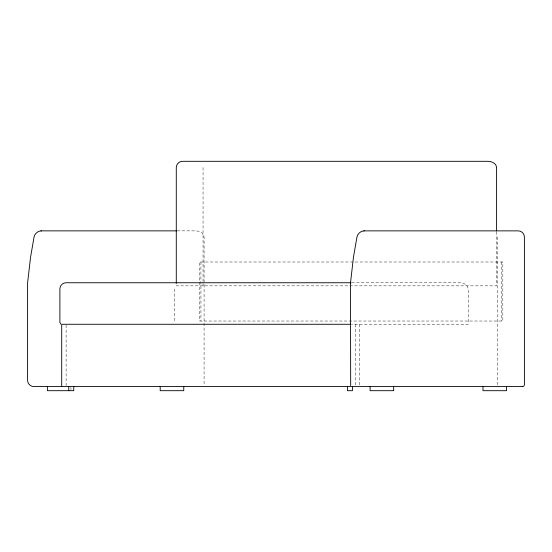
<?xml version="1.0" encoding="UTF-8"?>
<svg xmlns="http://www.w3.org/2000/svg" width="552" height="552" viewBox="0 0 552 552"><rect width="100%" height="100%" fill="white"/><g stroke="black" fill="none" stroke-linecap="round" stroke-linejoin="round"><path stroke-width="0.41" stroke-dasharray="2.76 2.07" d="M177.22 230.867L195.277 230.867C199.01 230.798 203.86 232.834 204.081 237.091L204.081 385.682M351.714 282.755L459.464 282.755C463.197 282.686 468.055 284.728 468.268 288.986L468.268 324.272L351.81 324.272M501.361 262L501.361 321.029M497.628 237.091L497.628 385.682M496.6 231.84L496.6 285.846L176.281 285.846L176.281 283.279M359.662 324.272L359.662 385.689M355.253 324.272L355.253 386.538M203.053 167.539L203.053 285.846M200.928 262L200.928 321.029M174.729 288.986L174.729 322.547M70.953 387.373L70.953 389.864M66.116 325.121L66.116 385.689M502.831 262L199.458 262L199.458 321.029L502.831 321.029L502.831 262"/><path stroke-width="0.83" d="M522.91 386.517L523.924 386.069L524.4 384.716L524.4 237.091C524.483 233.765 521.502 230.784 518.176 230.867L364.341 230.867C360.836 230.881 357.558 233.641 356.944 237.091L353.466 257.177L350.499 282.907L350.672 385.62M176.44 230.867L41.441 230.867C37.936 230.881 34.659 233.641 34.045 237.091L30.567 257.177L27.6 282.907L27.6 380.314C27.517 383.64 30.498 386.621 33.824 386.538L522.578 386.538M40.945 230.881L41.441 230.867M363.844 230.881L364.341 230.867M351.072 282.755L66.116 282.755C62.79 282.679 59.809 285.653 59.892 288.986L59.892 322.444L60.81 324.1M350.955 324.272L61.714 324.272L61.714 386.538M496.572 167.049C495.931 163.068 491.404 161.274 487.789 161.308L182.505 161.308C179.179 161.232 176.198 164.206 176.281 167.539L176.281 283.279M506.543 386.538L506.543 390.692L482.979 390.692L482.979 386.538M496.6 167.539L496.6 230.977M393.673 386.538L393.673 390.692L370.109 390.692L370.109 386.538M352.424 386.538L352.424 390.692L347.443 390.692L347.443 386.538M183.761 386.538L183.761 390.692L160.197 390.692L160.197 386.538M73.747 386.538L73.747 390.692L47.389 390.692L47.389 386.538M68.765 386.538L68.765 390.692"/></g></svg>
